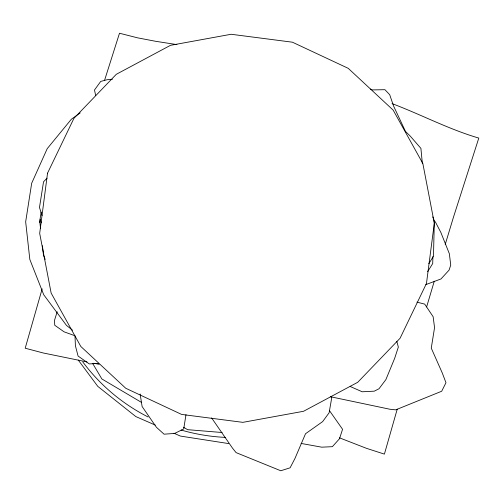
<?xml version="1.0" encoding="UTF-8"?>
<svg xmlns="http://www.w3.org/2000/svg" width="504" height="504" viewBox="0 0 504 504"><rect width="100%" height="100%" fill="white"/><g stroke="black" fill="none" stroke-linecap="round" stroke-linejoin="round"><path stroke-width="0.76" d="M432.892 256.58L432.716 263.529L427.65 271.643M41.152 212.165L39.577 222.163L39.703 220.966L40.553 228.715M185.989 414.672L183.708 428.973L174.617 433.44L164.058 434.183L156.435 427.291L142.115 406.539L140.137 394.015M397.221 409.191L384.401 454.117L366.49 448.333L339.444 437.819M42.153 288.855L25.2 348.214L43.212 352.976L87.016 361.929M426.623 306.936L434.284 281.194M445.227 244.427L453.48 217.142L478.8 138.083C448.837 129.326 421.174 114.597 392.049 103.603M57.179 311.756L54.489 320.399L54.747 325.256L64.071 331.821L74.995 335.765L75.405 345.744L78.063 356.013L89.271 363.926L98.595 363.365M104.46 80.672L119.492 33.239L137.523 37.825L155.673 41.303L176.923 44.61M428.816 263.699L433.471 256.234L434.347 220.865L432.741 216.89M47.048 178.177L43.533 181.78L39.476 207.478L42.065 215.592M80.199 112.902L71.329 119.259L47.212 148.667L31.683 183.236L25.666 221.81L29.824 259.44L43.741 294.771L66.471 325.389L72.595 330.246M425.842 284.603L440.981 278.958L449.058 270.131L450.734 265.098L449.354 253.726L440.855 232.439L435.317 221.804L433.969 221.061M112.398 79.267L107.201 79.714L100.724 81.415L94.487 90.014L95.697 95.558M222.125 432.514L187.601 429.673L183.551 427.279M330.75 396.787L389.857 409.235L395.722 409.853L441.687 391.243L445.977 382.712L442.229 372.878L431.266 348.132L434.555 327.65L433.144 316.726L424.696 304.114L416.94 302.135M228.64 443.583L180.438 436.08L173.962 433.245M301.083 443.432L321.716 447.174L332.363 446.676L339.513 438.732L342.556 429.282L329.54 410.735M93.82 363.245L99.105 364.31M370.409 89.126L372.544 89.914L384.924 89.687L389.705 94.714L393.574 106.023L405.468 131.405L410.288 136.149L420.909 148.371L422.377 163.75M155.251 425.067L135.815 416.569L97.808 386.392L78.29 360.108M350.141 386.461L362.193 391.772L374.27 391.173L379.014 388.754L385.881 379.606L394.638 358.42L398.343 347.067L396.787 341.296M141.693 402.52L101.865 378.958L92.616 363.397M211.617 417.923L232.546 448.195L236.086 452.611L280.778 470.761L290.102 467.806L294.947 458.501L305.525 433.742L322.629 421.621L329.131 412.757L331.733 397.744L331.002 396.61M45.184 259.415L43.464 255.056L42.437 245.757M40.137 219.196L41.309 222.888M225.357 437.384A186.858 183.67 5.9 0 1 181.068 430.019M148.094 416.972A186.858 183.67 5.9 0 1 82.738 361.853M47.534 173.174L39.684 233.383L51.15 293.095L80.81 346.469L125.761 388.269L181.597 414.42L242.859 422.346L303.547 411.283L357.72 382.303L400.075 338.253L426.472 283.443L434.316 223.234L422.85 163.517L393.189 110.149L348.245 68.342L292.408 42.197L231.147 34.266L170.459 45.335L116.285 74.309L73.924 118.358L47.534 173.174"/></g></svg>
